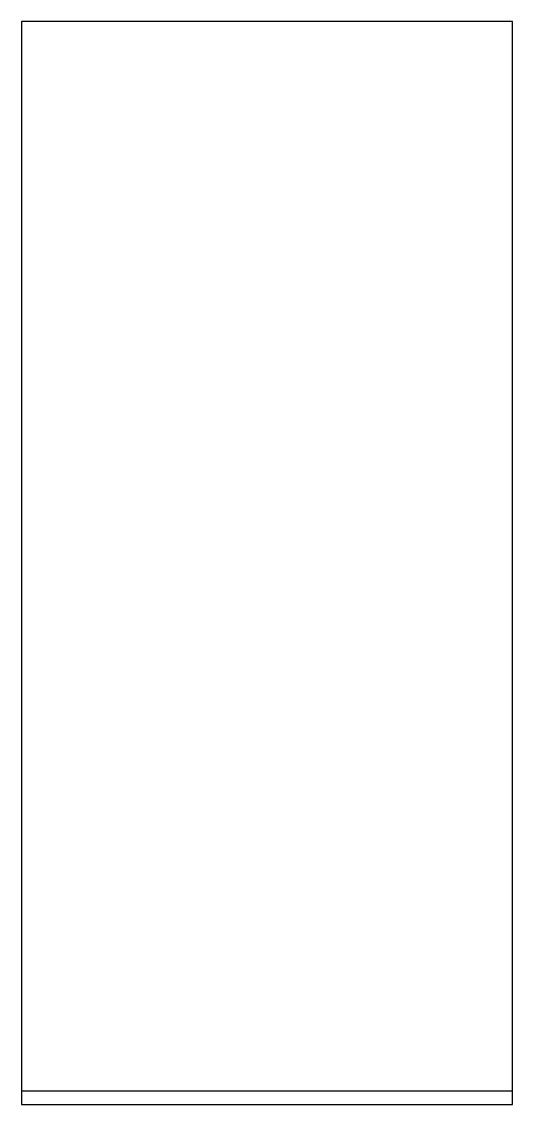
# Model space of a CAD drawing. Header units: metres. Extents: x 0 to 263, y 0 to 580.
import ezdxf

# ---------------------------------------------------------------- set-up
doc = ezdxf.new("R2010")
doc.units = ezdxf.units.M

msp = doc.modelspace()

# ---------------------------------------------------------------- linework, layer by layer
at = {"layer": 'borda_externa'}
msp.add_lwpolyline([(0, 0), (263, 0), (263, 580), (0, 580), (0, 0)], close=True, dxfattribs=at)
at = {"layer": 'USINAR_13.0_Desbaste'}
msp.add_lwpolyline([(0, 0), (263, 0), (263, 7), (0, 7), (0, 0)], close=True, dxfattribs=at)

doc.saveas('drawing.dxf')
